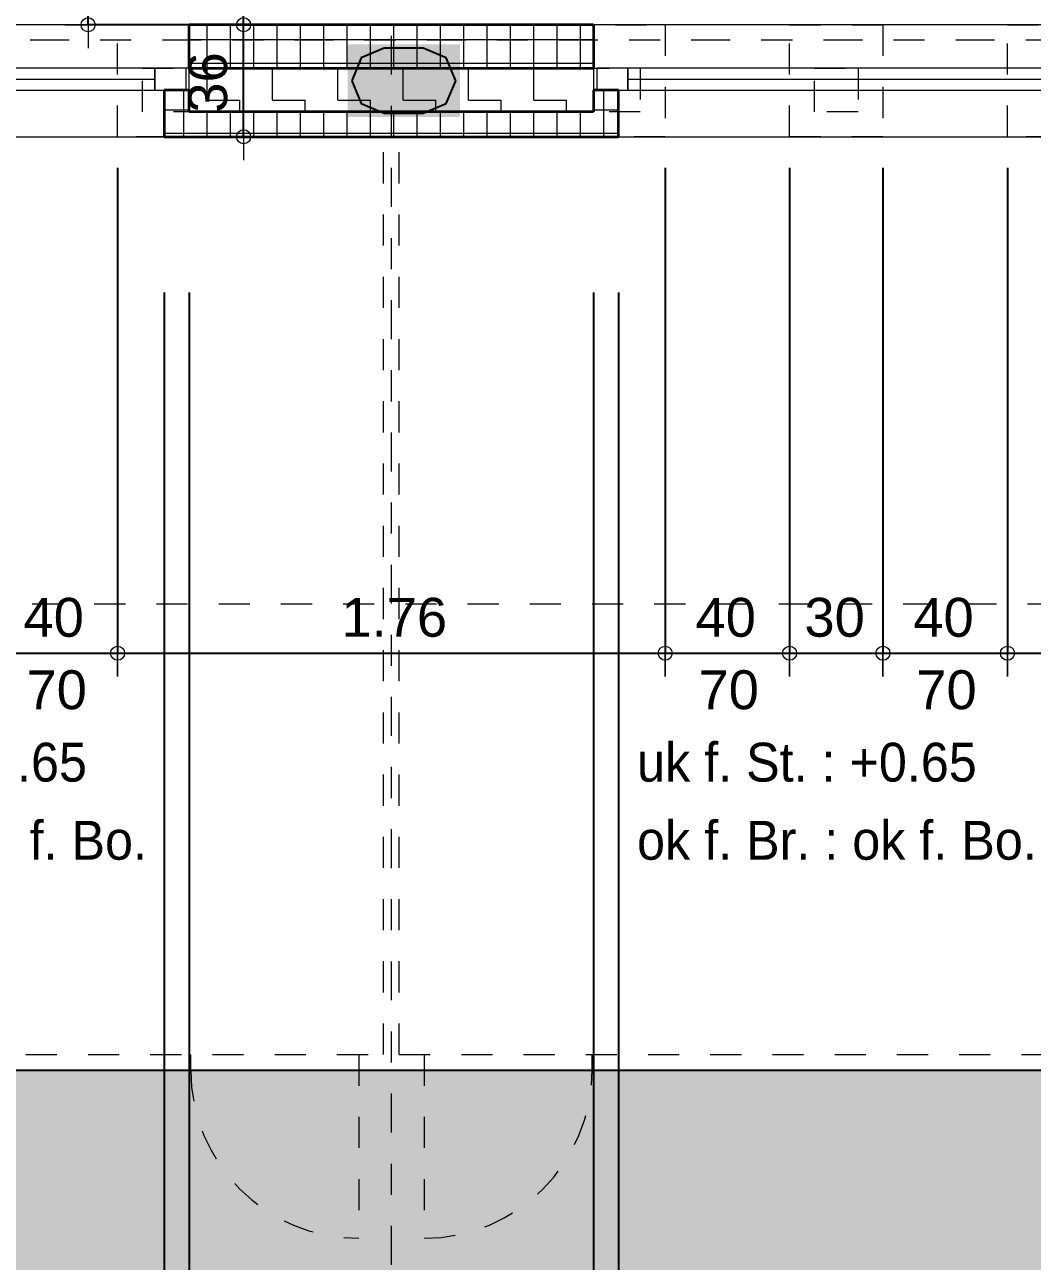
# Model space of a CAD drawing. Header units: metres. Extents: x -117 to -12, y 122 to 163.
# Drawn here: x -44.162 to -40.923, y 131.824 to 135.798 of the extents above; entities that cross this region are included whole.
import ezdxf

# ---------------------------------------------------------------- set-up
doc = ezdxf.new("R2010")
doc.units = ezdxf.units.M
doc.header["$PDMODE"] = 65
for name, pattern in [('AUSGEZOGEN', [0]), ('GETRENNT2_S10', [0.255, 0.125, -0.065, 0, -0.065]), ('PHANTOM2_S8', [0.13, 0.05, -0.04, 0, -0.04]), ('PUNKT2_S9', [0.175, 0.075, -0.05, 0, -0.05]), ('STRICHLINIE2_S3', [0.125, 0.075, -0.05]), ('STRICHLINIE_S4', [0.165, 0.125, -0.04]), ('VERDECKT2_S2', [0.09, 0.05, -0.04])]:
    doc.linetypes.add(name, pattern=pattern)
doc.layers.add('XR$1$_3807', color=7, linetype='Continuous')
for name, color, linetype, lineweight in [('XR$1$Bauachsen_grob', 7, 'GETRENNT2_S10', 13), ('XR$1$Bauherr', 203, 'VERDECKT2_S2', 13), ('XR$1$Beton_verdeckt_vorne', 7, 'STRICHLINIE2_S3', 13), ('XR$1$Daemmung', 7, 'AUSGEZOGEN', 18), ('XR$1$Fenster', 7, 'AUSGEZOGEN', 18), ('XR$1$Fensterbruestung', 7, 'AUSGEZOGEN', 25), ('XR$1$Gartenanlagen', 117, 'STRICHLINIE_S4', 13), ('XR$1$Strasse__Wege', 117, 'AUSGEZOGEN', 25), ('XR$1$Text_Koten', 7, 'AUSGEZOGEN', 25), ('XR$1$Text_Werkplan_Ausfuehrung', 7, 'AUSGEZOGEN', 25), ('XR$1$Wand_Fertigelement', 7, 'AUSGEZOGEN', 35), ('XR$1$Werkplan-_Ausfuehrungsmasse', 7, 'AUSGEZOGEN', 13)]:
    doc.layers.add(name, color=color, linetype=linetype, lineweight=lineweight)
doc.styles.add('ARIAL', font='ARIAL.TTF')
doc.dimstyles.new('_DIMSTYLE_10', dxfattribs={"dimtxt": 0.125, "dimasz": 0.15, "dimexe": 0, "dimexo": 0, "dimgap": 0.0625, "dimtad": 2, "dimdec": 1, "dimlfac": 100, "dimrnd": 0.5, "dimzin": 4, "dimdsep": 46, "dimtxsty": 'ARIAL', "dimblk1": 'ALL_ML_KREIS', "dimblk2": 'ALL_ML_KREIS', "dimsah": 1, "dimcen": 0, "dimclrd": 256, "dimclre": 256, "dimclrt": 256, "dimadec": 0, "dimazin": 0, "dimtfac": 1, "dimtdec": 0, "dimtix": 1, "dimtmove": 2, "dimatfit": 3, "dimfxl": 0, "dimtvp": 1.2, "dimtzin": 0, "dimlwd": 0, "dimlwe": -1, "dimarcsym": 0})
doc.dimstyles.new('_DIMSTYLE_12', dxfattribs={"dimtxt": 0.125, "dimasz": 0.15, "dimexe": 0, "dimexo": 0, "dimgap": 0.0625, "dimtad": 2, "dimrnd": 0.005, "dimzin": 4, "dimdsep": 46, "dimtxsty": 'ARIAL', "dimblk1": 'ALL_ML_KREIS', "dimblk2": 'ALL_ML_KREIS', "dimsah": 1, "dimcen": 0, "dimclrd": 256, "dimclre": 256, "dimclrt": 256, "dimadec": 0, "dimazin": 0, "dimtfac": 1, "dimtdec": 0, "dimtix": 1, "dimtmove": 2, "dimatfit": 3, "dimfxl": 0, "dimtzin": 0, "dimlwd": 0, "dimlwe": -1, "dimarcsym": 0})
pattern_1 = [(0, (0, 0), (0, 0.075), []), (90, (0, 0), (-0.075, 5e-18), [])]

# ---------------------------------------------------------------- blocks, each defined once
blk = doc.blocks.new('COMPLEXOBJECT_2')
at = {"layer": 'XR$1$Bauherr', "linetype": 'PHANTOM2_S8'}
blk.add_line((-72.1382, 133.9371), (-28.4581, 133.9371), dxfattribs=at)
blk = doc.blocks.new('COMPLEXOBJECT_3')
at = {"layer": 'XR$1$Bauherr'}
for p, q in [((-43.0081, 132.488), (-43.0081, 135.438)), ((-42.9581, 132.488), (-42.9581, 135.438)), ((-71.5581, 132.488), (-31.5681, 132.488)), ((-43.6281, 132.438), (-43.6281, 132.488)), ((-43.0881, 132.488), (-43.0881, 131.898)), ((-42.8781, 132.488), (-42.8781, 131.898)), ((-42.3381, 132.438), (-42.3381, 132.488)), ((-71.6081, 132.438), (-31.5181, 132.438))]:
    blk.add_line(p, q, dxfattribs=at)
for centre, start, end in [((-43.0881, 132.438), 180, 270), ((-42.8781, 132.438), 270, 0)]:
    blk.add_arc(centre, 0.54, start, end, dxfattribs=at)
blk = doc.blocks.new('COMPLEXOBJECT_16')
at = {"layer": 'XR$1$Beton_verdeckt_vorne'}
for p, q in [((-43.8631, 135.798), (-42.1031, 135.798)), ((-43.8631, 135.438), (-43.8631, 135.798)), ((-42.1031, 135.798), (-42.1031, 135.438)), ((-41.7031, 135.798), (-41.4031, 135.798)), ((-41.7031, 135.438), (-41.7031, 135.798)), ((-41.4031, 135.798), (-41.4031, 135.438)), ((-41.0031, 135.798), (-39.2431, 135.798)), ((-41.0031, 135.438), (-41.0031, 135.798)), ((-43.7831, 135.518), (-43.7831, 135.658)), ((-43.7831, 135.658), (-42.1831, 135.658)), ((-42.1831, 135.658), (-42.1831, 135.518)), ((-41.6231, 135.658), (-41.4831, 135.658)), ((-41.6231, 135.518), (-41.6231, 135.658)), ((-41.4831, 135.658), (-41.4831, 135.518)), ((-42.1831, 135.518), (-43.7831, 135.518)), ((-41.4831, 135.518), (-41.6231, 135.518)), ((-42.1031, 135.438), (-43.8631, 135.438)), ((-41.4031, 135.438), (-41.7031, 135.438)), ((-39.2431, 135.438), (-41.0031, 135.438))]:
    blk.add_line(p, q, dxfattribs=at)
blk = doc.blocks.new('ALL_ML_KREIS')
at = {"color": 0, "linetype": 'ByBlock', "lineweight": -2}
for p, q in [((0, -0.5), (0, 0.5)), ((-1, 0), (0.5, 0))]:
    blk.add_line(p, q, dxfattribs=at)
blk.add_circle((0, 0), 0.15, dxfattribs=at)
blk = doc.blocks.new('*D266')
at = {"layer": 'DEFPOINTS'}
for p in [(-77.1306, 135.438), (-19.9881, 130.838), (-77.1306, 128.038)]:
    blk.add_point(p, dxfattribs=at)
at = {"layer": 'XR$1$Werkplan-_Ausfuehrungsmasse', "lineweight": -2}
for p, q in [((-77.1306, 128.638), (-77.1306, 128.038)), ((-19.9881, 128.638), (-19.9881, 128.038)), ((-77.1306, 128.038), (-19.9881, 128.038))]:
    blk.add_line(p, q, dxfattribs=at)
at = {"layer": 'XR$1$Werkplan-_Ausfuehrungsmasse', "xscale": 0.15, "yscale": 0.15, "zscale": 0.15, "rotation": 180}
blk.add_blockref('ALL_ML_KREIS', (-77.1306, 128.038), dxfattribs=at)
at = {"layer": 'XR$1$Werkplan-_Ausfuehrungsmasse', "xscale": 0.15, "yscale": 0.15, "zscale": 0.15}
blk.add_blockref('ALL_ML_KREIS', (-19.9881, 128.038), dxfattribs=at)
at = {"layer": 'XR$1$Werkplan-_Ausfuehrungsmasse', "insert": (-48.5549, 128.1527), "char_height": 0.125, "width": 0.625, "attachment_point": 5, "style": 'ARIAL'}
blk.add_mtext('\\A1;{\\A1;{57.14\\H0.082500;\\S^ ;}}', dxfattribs=at)
blk = doc.blocks.new('*D268')
at = {"layer": 'DEFPOINTS'}
for p in [(-77.1306, 135.438), (-28.4581, 130.838), (-77.1306, 128.638)]:
    blk.add_point(p, dxfattribs=at)
at = {"layer": 'XR$1$Werkplan-_Ausfuehrungsmasse', "lineweight": -2}
for p, q in [((-77.1306, 129.838), (-77.1306, 128.638)), ((-28.4581, 129.838), (-28.4581, 128.638)), ((-77.1306, 128.638), (-28.4581, 128.638))]:
    blk.add_line(p, q, dxfattribs=at)
at = {"layer": 'XR$1$Werkplan-_Ausfuehrungsmasse', "xscale": 0.15, "yscale": 0.15, "zscale": 0.15, "rotation": 180}
blk.add_blockref('ALL_ML_KREIS', (-77.1306, 128.638), dxfattribs=at)
at = {"layer": 'XR$1$Werkplan-_Ausfuehrungsmasse', "xscale": 0.15, "yscale": 0.15, "zscale": 0.15}
blk.add_blockref('ALL_ML_KREIS', (-28.4581, 128.638), dxfattribs=at)
at = {"layer": 'XR$1$Werkplan-_Ausfuehrungsmasse', "insert": (-52.7901, 128.7527), "char_height": 0.125, "width": 0.625, "attachment_point": 5, "style": 'ARIAL'}
blk.add_mtext('\\A1;{\\A1;{48.67\\H0.082500;\\S^ ;}}', dxfattribs=at)
blk = doc.blocks.new('*D292')
at = {"layer": 'DEFPOINTS'}
for p in [(-43.0531, 138.868), (-43.9581, 135.798), (-43.0581, 135.798)]:
    blk.add_point(p, dxfattribs=at)
at = {"layer": 'XR$1$Werkplan-_Ausfuehrungsmasse', "lineweight": -2}
for p, q in [((-43.4581, 138.868), (-43.9581, 138.868)), ((-43.9581, 135.798), (-43.9581, 138.868)), ((-43.4581, 135.798), (-43.9581, 135.798))]:
    blk.add_line(p, q, dxfattribs=at)
at = {"layer": 'XR$1$Werkplan-_Ausfuehrungsmasse', "xscale": 0.15, "yscale": 0.15, "zscale": 0.15}
for p, rotation in [((-43.9581, 138.868), 90), ((-43.9581, 135.798), 270)]:
    blk.add_blockref('ALL_ML_KREIS', p, dxfattribs=dict(at, rotation=rotation))
at = {"layer": 'XR$1$Werkplan-_Ausfuehrungsmasse', "insert": (-44.0728, 137.3421), "char_height": 0.125, "width": 0.5, "attachment_point": 5, "rotation": 90, "style": 'ARIAL'}
blk.add_mtext('\\A1;{\\A1;{3.07\\H0.082500;\\S^ ;}}', dxfattribs=at)
blk = doc.blocks.new('*D295')
at = {"layer": 'DEFPOINTS'}
for p in [(-43.0581, 135.798), (-43.7131, 135.438), (-43.4581, 135.438)]:
    blk.add_point(p, dxfattribs=at)
at = {"layer": 'XR$1$Werkplan-_Ausfuehrungsmasse', "lineweight": -2}
for p, q in [((-43.1581, 135.798), (-43.4581, 135.798)), ((-43.4581, 135.438), (-43.4581, 135.798)), ((-43.4581, 135.438), (-43.4581, 135.438))]:
    blk.add_line(p, q, dxfattribs=at)
at = {"layer": 'XR$1$Werkplan-_Ausfuehrungsmasse', "xscale": 0.15, "yscale": 0.15, "zscale": 0.15}
for p, rotation in [((-43.4581, 135.798), 90), ((-43.4581, 135.438), 270)]:
    blk.add_blockref('ALL_ML_KREIS', p, dxfattribs=dict(at, rotation=rotation))
at = {"layer": 'XR$1$Werkplan-_Ausfuehrungsmasse', "insert": (-43.5728, 135.6124), "char_height": 0.125, "width": 0.5, "attachment_point": 5, "rotation": 90, "style": 'ARIAL'}
blk.add_mtext('\\A1;{\\A1;{36\\H0.082500;\\S^ ;}}', dxfattribs=at)
blk = doc.blocks.new('*D296')
at = {"layer": 'DEFPOINTS'}
for p in [(-43.0531, 138.868), (-43.4581, 135.798), (-43.0581, 135.798)]:
    blk.add_point(p, dxfattribs=at)
at = {"layer": 'XR$1$Werkplan-_Ausfuehrungsmasse', "lineweight": -2}
for p, q in [((-43.1581, 138.868), (-43.4581, 138.868)), ((-43.4581, 135.798), (-43.4581, 138.868)), ((-43.1581, 135.798), (-43.4581, 135.798))]:
    blk.add_line(p, q, dxfattribs=at)
at = {"layer": 'XR$1$Werkplan-_Ausfuehrungsmasse', "xscale": 0.15, "yscale": 0.15, "zscale": 0.15}
for p, rotation in [((-43.4581, 138.868), 90), ((-43.4581, 135.798), 270)]:
    blk.add_blockref('ALL_ML_KREIS', p, dxfattribs=dict(at, rotation=rotation))
at = {"layer": 'XR$1$Werkplan-_Ausfuehrungsmasse', "insert": (-43.5728, 137.3421), "char_height": 0.125, "width": 0.5, "attachment_point": 5, "rotation": 90, "style": 'ARIAL'}
blk.add_mtext('\\A1;{\\A1;{3.07\\H0.082500;\\S^ ;}}', dxfattribs=at)
blk = doc.blocks.new('COMPLEXOBJECT_20')
at = {"layer": 'XR$1$Bauachsen_grob', "color": 8}
for p, q in [((-42.9831, 126.7126), (-42.9831, 153.848)), ((-14.2693, 135.748), (-86.2481, 135.748))]:
    blk.add_line(p, q, dxfattribs=at)
blk = doc.blocks.new('Fenster_$F1')
at = {"layer": 'XR$1$_3807', "color": 7, "linetype": 'AUSGEZOGEN', "lineweight": 13}
blk.add_line((0.11, 0.035), (1.45, 0.035), dxfattribs=at)
for points in [[(0.01, 0), (0.11, 0), (0.11, 0.07), (0.01, 0.07), (0.01, 0)], [(0.11, 0), (1.45, 0), (1.45, 0.07), (0.11, 0.07), (0.11, 0)], [(1.45, 0), (1.55, 0), (1.55, 0.07), (1.45, 0.07), (1.45, 0)]]:
    blk.add_lwpolyline(points, close=True, dxfattribs=at)
blk = doc.blocks.new('*D785')
at = {"layer": 'DEFPOINTS'}
for p in [(-44.2631, 135.438), (-43.8631, 135.438), (-44.2631, 133.778)]:
    blk.add_point(p, dxfattribs=at)
at = {"layer": 'XR$1$Werkplan-_Ausfuehrungsmasse', "lineweight": -2}
for p, q in [((-44.2631, 135.338), (-44.2631, 133.778)), ((-43.8631, 135.338), (-43.8631, 133.778)), ((-44.2631, 133.778), (-43.8631, 133.778))]:
    blk.add_line(p, q, dxfattribs=at)
at = {"layer": 'XR$1$Werkplan-_Ausfuehrungsmasse', "xscale": 0.15, "yscale": 0.15, "zscale": 0.15, "rotation": 180}
blk.add_blockref('ALL_ML_KREIS', (-44.2631, 133.778), dxfattribs=at)
at = {"layer": 'XR$1$Werkplan-_Ausfuehrungsmasse', "xscale": 0.15, "yscale": 0.15, "zscale": 0.15}
blk.add_blockref('ALL_ML_KREIS', (-43.8631, 133.778), dxfattribs=at)
at = {"layer": 'XR$1$Werkplan-_Ausfuehrungsmasse', "insert": (-44.0686, 133.8927), "char_height": 0.125, "width": 0.5, "attachment_point": 5, "style": 'ARIAL'}
blk.add_mtext('\\A1;{\\A1;{40\\H0.082500;\\S^ ;}}', dxfattribs=at)
at = {"layer": 'XR$1$Werkplan-_Ausfuehrungsmasse', "insert": (-44.1561, 133.7233), "char_height": 0.125, "width": 0.00625, "attachment_point": 1, "line_spacing_factor": 0.60241, "style": 'ARIAL'}
blk.add_mtext('\\A1;{70\\H0.082500;\\S^ ;}', dxfattribs=at)
blk = doc.blocks.new('*D786')
at = {"layer": 'DEFPOINTS'}
for p in [(-43.8631, 135.438), (-42.1031, 135.438), (-43.8631, 133.778)]:
    blk.add_point(p, dxfattribs=at)
at = {"layer": 'XR$1$Werkplan-_Ausfuehrungsmasse', "lineweight": -2}
for p, q in [((-43.8631, 135.338), (-43.8631, 133.778)), ((-42.1031, 135.338), (-42.1031, 133.778)), ((-43.8631, 133.778), (-42.1031, 133.778))]:
    blk.add_line(p, q, dxfattribs=at)
at = {"layer": 'XR$1$Werkplan-_Ausfuehrungsmasse', "xscale": 0.15, "yscale": 0.15, "zscale": 0.15, "rotation": 180}
blk.add_blockref('ALL_ML_KREIS', (-43.8631, 133.778), dxfattribs=at)
at = {"layer": 'XR$1$Werkplan-_Ausfuehrungsmasse', "xscale": 0.15, "yscale": 0.15, "zscale": 0.15}
blk.add_blockref('ALL_ML_KREIS', (-42.1031, 133.778), dxfattribs=at)
at = {"layer": 'XR$1$Werkplan-_Ausfuehrungsmasse', "insert": (-42.974, 133.8927), "char_height": 0.125, "width": 0.5, "attachment_point": 5, "style": 'ARIAL'}
blk.add_mtext('\\A1;{\\A1;{1.76\\H0.082500;\\S^ ;}}', dxfattribs=at)
blk = doc.blocks.new('*D787')
at = {"layer": 'DEFPOINTS'}
for p in [(-42.1031, 135.438), (-41.7031, 135.438), (-42.1031, 133.778)]:
    blk.add_point(p, dxfattribs=at)
at = {"layer": 'XR$1$Werkplan-_Ausfuehrungsmasse', "lineweight": -2}
for p, q in [((-42.1031, 135.338), (-42.1031, 133.778)), ((-41.7031, 135.338), (-41.7031, 133.778)), ((-42.1031, 133.778), (-41.7031, 133.778))]:
    blk.add_line(p, q, dxfattribs=at)
at = {"layer": 'XR$1$Werkplan-_Ausfuehrungsmasse', "xscale": 0.15, "yscale": 0.15, "zscale": 0.15, "rotation": 180}
blk.add_blockref('ALL_ML_KREIS', (-42.1031, 133.778), dxfattribs=at)
at = {"layer": 'XR$1$Werkplan-_Ausfuehrungsmasse', "xscale": 0.15, "yscale": 0.15, "zscale": 0.15}
blk.add_blockref('ALL_ML_KREIS', (-41.7031, 133.778), dxfattribs=at)
at = {"layer": 'XR$1$Werkplan-_Ausfuehrungsmasse', "insert": (-41.9086, 133.8927), "char_height": 0.125, "width": 0.5, "attachment_point": 5, "style": 'ARIAL'}
blk.add_mtext('\\A1;{\\A1;{40\\H0.082500;\\S^ ;}}', dxfattribs=at)
at = {"layer": 'XR$1$Werkplan-_Ausfuehrungsmasse', "insert": (-41.9961, 133.7233), "char_height": 0.125, "width": 0.00625, "attachment_point": 1, "line_spacing_factor": 0.60241, "style": 'ARIAL'}
blk.add_mtext('\\A1;{70\\H0.082500;\\S^ ;}', dxfattribs=at)
blk = doc.blocks.new('*D788')
at = {"layer": 'DEFPOINTS'}
for p in [(-41.7031, 135.438), (-41.4031, 135.438), (-41.7031, 133.778)]:
    blk.add_point(p, dxfattribs=at)
at = {"layer": 'XR$1$Werkplan-_Ausfuehrungsmasse', "lineweight": -2}
for p, q in [((-41.7031, 135.338), (-41.7031, 133.778)), ((-41.4031, 135.338), (-41.4031, 133.778)), ((-41.7031, 133.778), (-41.4031, 133.778))]:
    blk.add_line(p, q, dxfattribs=at)
at = {"layer": 'XR$1$Werkplan-_Ausfuehrungsmasse', "xscale": 0.15, "yscale": 0.15, "zscale": 0.15, "rotation": 180}
blk.add_blockref('ALL_ML_KREIS', (-41.7031, 133.778), dxfattribs=at)
at = {"layer": 'XR$1$Werkplan-_Ausfuehrungsmasse', "xscale": 0.15, "yscale": 0.15, "zscale": 0.15}
blk.add_blockref('ALL_ML_KREIS', (-41.4031, 133.778), dxfattribs=at)
at = {"layer": 'XR$1$Werkplan-_Ausfuehrungsmasse', "insert": (-41.5586, 133.8928), "char_height": 0.125, "width": 0.5, "attachment_point": 5, "style": 'ARIAL'}
blk.add_mtext('\\A1;{\\A1;{30\\H0.082500;\\S^ ;}}', dxfattribs=at)
blk = doc.blocks.new('*D789')
at = {"layer": 'DEFPOINTS'}
for p in [(-41.4031, 135.438), (-41.0031, 135.438), (-41.4031, 133.778)]:
    blk.add_point(p, dxfattribs=at)
at = {"layer": 'XR$1$Werkplan-_Ausfuehrungsmasse', "lineweight": -2}
for p, q in [((-41.4031, 135.338), (-41.4031, 133.778)), ((-41.0031, 135.338), (-41.0031, 133.778)), ((-41.4031, 133.778), (-41.0031, 133.778))]:
    blk.add_line(p, q, dxfattribs=at)
at = {"layer": 'XR$1$Werkplan-_Ausfuehrungsmasse', "xscale": 0.15, "yscale": 0.15, "zscale": 0.15, "rotation": 180}
blk.add_blockref('ALL_ML_KREIS', (-41.4031, 133.778), dxfattribs=at)
at = {"layer": 'XR$1$Werkplan-_Ausfuehrungsmasse', "xscale": 0.15, "yscale": 0.15, "zscale": 0.15}
blk.add_blockref('ALL_ML_KREIS', (-41.0031, 133.778), dxfattribs=at)
at = {"layer": 'XR$1$Werkplan-_Ausfuehrungsmasse', "insert": (-41.2086, 133.8927), "char_height": 0.125, "width": 0.5, "attachment_point": 5, "style": 'ARIAL'}
blk.add_mtext('\\A1;{\\A1;{40\\H0.082500;\\S^ ;}}', dxfattribs=at)
at = {"layer": 'XR$1$Werkplan-_Ausfuehrungsmasse', "insert": (-41.2961, 133.7233), "char_height": 0.125, "width": 0.00625, "attachment_point": 1, "line_spacing_factor": 0.60241, "style": 'ARIAL'}
blk.add_mtext('\\A1;{70\\H0.082500;\\S^ ;}', dxfattribs=at)
blk = doc.blocks.new('*D790')
at = {"layer": 'DEFPOINTS'}
for p in [(-41.0031, 135.438), (-39.2431, 135.438), (-41.0031, 133.778)]:
    blk.add_point(p, dxfattribs=at)
at = {"layer": 'XR$1$Werkplan-_Ausfuehrungsmasse', "lineweight": -2}
for p, q in [((-41.0031, 135.338), (-41.0031, 133.778)), ((-39.2431, 135.338), (-39.2431, 133.778)), ((-41.0031, 133.778), (-39.2431, 133.778))]:
    blk.add_line(p, q, dxfattribs=at)
at = {"layer": 'XR$1$Werkplan-_Ausfuehrungsmasse', "xscale": 0.15, "yscale": 0.15, "zscale": 0.15, "rotation": 180}
blk.add_blockref('ALL_ML_KREIS', (-41.0031, 133.778), dxfattribs=at)
at = {"layer": 'XR$1$Werkplan-_Ausfuehrungsmasse', "xscale": 0.15, "yscale": 0.15, "zscale": 0.15}
blk.add_blockref('ALL_ML_KREIS', (-39.2431, 133.778), dxfattribs=at)
at = {"layer": 'XR$1$Werkplan-_Ausfuehrungsmasse', "insert": (-40.114, 133.8927), "char_height": 0.125, "width": 0.5, "attachment_point": 5, "style": 'ARIAL'}
blk.add_mtext('\\A1;{\\A1;{1.76\\H0.082500;\\S^ ;}}', dxfattribs=at)
blk = doc.blocks.new('*D849')
at = {"layer": 'DEFPOINTS'}
for p in [(-45.1131, 135.438), (-43.7131, 135.438), (-45.1131, 129.838)]:
    blk.add_point(p, dxfattribs=at)
at = {"layer": 'XR$1$Werkplan-_Ausfuehrungsmasse', "lineweight": -2}
for p, q in [((-45.1131, 134.938), (-45.1131, 129.838)), ((-43.7131, 134.938), (-43.7131, 129.838)), ((-45.1131, 129.838), (-43.7131, 129.838))]:
    blk.add_line(p, q, dxfattribs=at)
at = {"layer": 'XR$1$Werkplan-_Ausfuehrungsmasse', "xscale": 0.15, "yscale": 0.15, "zscale": 0.15, "rotation": 180}
blk.add_blockref('ALL_ML_KREIS', (-45.1131, 129.838), dxfattribs=at)
at = {"layer": 'XR$1$Werkplan-_Ausfuehrungsmasse', "xscale": 0.15, "yscale": 0.15, "zscale": 0.15}
blk.add_blockref('ALL_ML_KREIS', (-43.7131, 129.838), dxfattribs=at)
at = {"layer": 'XR$1$Werkplan-_Ausfuehrungsmasse', "insert": (-44.4039, 129.9527), "char_height": 0.125, "width": 0.5, "attachment_point": 5, "style": 'ARIAL'}
blk.add_mtext('\\A1;{\\A1;{1.40\\H0.082500;\\S^ ;}}', dxfattribs=at)
at = {"layer": 'XR$1$Werkplan-_Ausfuehrungsmasse', "insert": (-44.5064, 129.7854), "char_height": 0.125, "width": 0.00625, "attachment_point": 1, "line_spacing_factor": 0.60241, "style": 'ARIAL'}
blk.add_mtext('\\A1;{49\\H0.082500;\\S^ ;}', dxfattribs=at)
blk = doc.blocks.new('*D850')
at = {"layer": 'DEFPOINTS'}
for p in [(-43.6331, 135.518), (-43.7131, 135.438), (-43.7131, 129.838)]:
    blk.add_point(p, dxfattribs=at)
at = {"layer": 'XR$1$Werkplan-_Ausfuehrungsmasse', "lineweight": -2}
for p, q in [((-43.7131, 134.938), (-43.7131, 129.838)), ((-43.6331, 134.938), (-43.6331, 129.838)), ((-43.7131, 129.838), (-43.6331, 129.838))]:
    blk.add_line(p, q, dxfattribs=at)
at = {"layer": 'XR$1$Werkplan-_Ausfuehrungsmasse', "xscale": 0.15, "yscale": 0.15, "zscale": 0.15, "rotation": 180}
blk.add_blockref('ALL_ML_KREIS', (-43.7131, 129.838), dxfattribs=at)
at = {"layer": 'XR$1$Werkplan-_Ausfuehrungsmasse', "xscale": 0.15, "yscale": 0.15, "zscale": 0.15}
blk.add_blockref('ALL_ML_KREIS', (-43.6331, 129.838), dxfattribs=at)
at = {"layer": 'XR$1$Werkplan-_Ausfuehrungsmasse', "insert": (-43.7813, 129.9527), "char_height": 0.125, "width": 0.375, "attachment_point": 5, "style": 'ARIAL'}
blk.add_mtext('\\A1;{\\A1;{8\\H0.082500;\\S^ ;}}', dxfattribs=at)
blk = doc.blocks.new('*D851')
at = {"layer": 'DEFPOINTS'}
for p in [(-43.6331, 135.518), (-42.3331, 135.518), (-43.6331, 129.838)]:
    blk.add_point(p, dxfattribs=at)
at = {"layer": 'XR$1$Werkplan-_Ausfuehrungsmasse', "lineweight": -2}
for p, q in [((-43.6331, 134.938), (-43.6331, 129.838)), ((-42.3331, 134.938), (-42.3331, 129.838)), ((-43.6331, 129.838), (-42.3331, 129.838))]:
    blk.add_line(p, q, dxfattribs=at)
at = {"layer": 'XR$1$Werkplan-_Ausfuehrungsmasse', "xscale": 0.15, "yscale": 0.15, "zscale": 0.15, "rotation": 180}
blk.add_blockref('ALL_ML_KREIS', (-43.6331, 129.838), dxfattribs=at)
at = {"layer": 'XR$1$Werkplan-_Ausfuehrungsmasse', "xscale": 0.15, "yscale": 0.15, "zscale": 0.15}
blk.add_blockref('ALL_ML_KREIS', (-42.3331, 129.838), dxfattribs=at)
at = {"layer": 'XR$1$Werkplan-_Ausfuehrungsmasse', "insert": (-42.9739, 129.9528), "char_height": 0.125, "width": 0.5, "attachment_point": 5, "style": 'ARIAL'}
blk.add_mtext('\\A1;{\\A1;{1.30\\H0.082500;\\S^ ;}}', dxfattribs=at)
blk = doc.blocks.new('*D852')
at = {"layer": 'DEFPOINTS'}
for p in [(-42.3331, 135.518), (-42.2531, 135.438), (-42.3331, 129.838)]:
    blk.add_point(p, dxfattribs=at)
at = {"layer": 'XR$1$Werkplan-_Ausfuehrungsmasse', "lineweight": -2}
for p, q in [((-42.3331, 134.938), (-42.3331, 129.838)), ((-42.2531, 134.938), (-42.2531, 129.838)), ((-42.3331, 129.838), (-42.2531, 129.838))]:
    blk.add_line(p, q, dxfattribs=at)
at = {"layer": 'XR$1$Werkplan-_Ausfuehrungsmasse', "xscale": 0.15, "yscale": 0.15, "zscale": 0.15, "rotation": 180}
blk.add_blockref('ALL_ML_KREIS', (-42.3331, 129.838), dxfattribs=at)
at = {"layer": 'XR$1$Werkplan-_Ausfuehrungsmasse', "xscale": 0.15, "yscale": 0.15, "zscale": 0.15}
blk.add_blockref('ALL_ML_KREIS', (-42.2531, 129.838), dxfattribs=at)
at = {"layer": 'XR$1$Werkplan-_Ausfuehrungsmasse', "insert": (-42.4013, 129.9527), "char_height": 0.125, "width": 0.375, "attachment_point": 5, "style": 'ARIAL'}
blk.add_mtext('\\A1;{\\A1;{8\\H0.082500;\\S^ ;}}', dxfattribs=at)
blk = doc.blocks.new('*D853')
at = {"layer": 'DEFPOINTS'}
for p in [(-42.2531, 135.438), (-40.8531, 135.438), (-42.2531, 129.838)]:
    blk.add_point(p, dxfattribs=at)
at = {"layer": 'XR$1$Werkplan-_Ausfuehrungsmasse', "lineweight": -2}
for p, q in [((-42.2531, 134.938), (-42.2531, 129.838)), ((-40.8531, 134.938), (-40.8531, 129.838)), ((-42.2531, 129.838), (-40.8531, 129.838))]:
    blk.add_line(p, q, dxfattribs=at)
at = {"layer": 'XR$1$Werkplan-_Ausfuehrungsmasse', "xscale": 0.15, "yscale": 0.15, "zscale": 0.15, "rotation": 180}
blk.add_blockref('ALL_ML_KREIS', (-42.2531, 129.838), dxfattribs=at)
at = {"layer": 'XR$1$Werkplan-_Ausfuehrungsmasse', "xscale": 0.15, "yscale": 0.15, "zscale": 0.15}
blk.add_blockref('ALL_ML_KREIS', (-40.8531, 129.838), dxfattribs=at)
at = {"layer": 'XR$1$Werkplan-_Ausfuehrungsmasse', "insert": (-41.5439, 129.9527), "char_height": 0.125, "width": 0.5, "attachment_point": 5, "style": 'ARIAL'}
blk.add_mtext('\\A1;{\\A1;{1.40\\H0.082500;\\S^ ;}}', dxfattribs=at)
at = {"layer": 'XR$1$Werkplan-_Ausfuehrungsmasse', "insert": (-41.6464, 129.7854), "char_height": 0.125, "width": 0.00625, "attachment_point": 1, "line_spacing_factor": 0.60241, "style": 'ARIAL'}
blk.add_mtext('\\A1;{49\\H0.082500;\\S^ ;}', dxfattribs=at)
blk = doc.blocks.new('*D854')
at = {"layer": 'DEFPOINTS'}
for p in [(-40.7731, 135.518), (-40.8531, 135.438), (-40.8531, 129.838)]:
    blk.add_point(p, dxfattribs=at)
at = {"layer": 'XR$1$Werkplan-_Ausfuehrungsmasse', "lineweight": -2}
for p, q in [((-40.8531, 134.938), (-40.8531, 129.838)), ((-40.7731, 134.938), (-40.7731, 129.838)), ((-40.8531, 129.838), (-40.7731, 129.838))]:
    blk.add_line(p, q, dxfattribs=at)
at = {"layer": 'XR$1$Werkplan-_Ausfuehrungsmasse', "xscale": 0.15, "yscale": 0.15, "zscale": 0.15, "rotation": 180}
blk.add_blockref('ALL_ML_KREIS', (-40.8531, 129.838), dxfattribs=at)
at = {"layer": 'XR$1$Werkplan-_Ausfuehrungsmasse', "xscale": 0.15, "yscale": 0.15, "zscale": 0.15}
blk.add_blockref('ALL_ML_KREIS', (-40.7731, 129.838), dxfattribs=at)
at = {"layer": 'XR$1$Werkplan-_Ausfuehrungsmasse', "insert": (-40.9213, 129.9527), "char_height": 0.125, "width": 0.375, "attachment_point": 5, "style": 'ARIAL'}
blk.add_mtext('\\A1;{\\A1;{8\\H0.082500;\\S^ ;}}', dxfattribs=at)

msp = doc.modelspace()

# ---------------------------------------------------------------- hatches: boundary and pattern name
at = {"layer": 'XR$1$Daemmung', "lineweight": 13}
h = msp.add_hatch(dxfattribs=at)
h.set_pattern_fill('MUSTER', color=256, scale=0.105, style=0, pattern_type=2)
h.set_pattern_definition([(0, (0.21, 0.21), (0.105, 0.105), [0.105, -0.105]), (90, (0.21, 0.21), (-0.105, 0.105), [0.105, -0.105])])
h.paths.add_polyline_path([(-43.6331, 135.658), (-43.6331, 135.518), (-42.3331, 135.518), (-42.3331, 135.658)], flags=0)
at = {"layer": 'XR$1$Gartenanlagen', "linetype": 'AUSGEZOGEN', "lineweight": -3}
h = msp.add_hatch(color=254, dxfattribs=at)
h.paths.add_polyline_path([(-28.4581, 146.738), (-28.4581, 149.458), (-28.4581, 149.758), (-30.393, 151.7134), (-32.1607, 149.9457), (-33.9285, 151.7134), (-35.6963, 149.9457), (-37.464, 151.7134), (-39.2318, 149.9457), (-45.449, 156.158), (-71.7431, 156.158), (-71.7431, 146.738)])
h.paths.add_polyline_path([(-80.8054, 151.7796), (-80.8054, 156.158), (-98.7957, 156.158), (-99.026, 156.1587), (-99.026, 156.158), (-99.1625, 156.0402), (-104.6764, 151.253), (-108.8664, 122.9999), (-31.5181, 122.8431), (-31.5181, 132.438), (-71.6081, 132.438), (-71.6081, 135.438), (-72.4331, 135.438), (-72.4331, 135.378), (-73.4331, 135.378), (-73.4331, 135.438), (-80.1306, 135.438), (-80.1306, 143.738), (-75.4451, 143.738), (-75.4451, 151.7796)])
h.paths.add_polyline_path([(-83.0212, 153.948), (-83.0212, 154.448), (-86.9116, 154.448), (-86.9116, 153.948)])
h.paths.add_polyline_path([(-86.9116, 145.648), (-86.9116, 145.148), (-83.0212, 145.148), (-83.0212, 145.648)])
h.paths.add_polyline_path([(-87.8415, 144.748), (-87.8415, 155.348), (-82.6212, 155.348), (-82.6212, 144.748)], flags=16)
at = {"layer": 'XR$1$Text_Werkplan_Ausfuehrung'}
msp.add_hatch(color=7, dxfattribs=at).paths.add_polyline_path([(-43.1233, 135.5014), (-42.7629, 135.5014), (-42.7629, 135.7347), (-43.1233, 135.7347), (-43.1233, 135.618), (-43.1233, 135.618)])
h = msp.add_hatch(color=55, dxfattribs=at)
h.paths.add_polyline_path([(-42.8813, 135.5597), (-42.9312, 135.6847), (-42.9581, 135.6847), (-43.0067, 135.5597), (-42.9799, 135.5597), (-42.9695, 135.5881), (-42.9196, 135.5881), (-42.9087, 135.5597)])
h.paths.add_polyline_path([(-42.945, 135.6556), (-42.9277, 135.6093), (-42.9618, 135.6093)], flags=16)
at = {"layer": 'XR$1$Wand_Fertigelement', "lineweight": 13}
h = msp.add_hatch(dxfattribs=at)
h.set_pattern_fill('SCHRAFFUR_7', color=256, scale=0.05, style=0, pattern_type=2)
h.set_pattern_definition(pattern_1)
h.paths.add_polyline_path([(-43.6331, 135.798), (-43.6331, 135.658), (-42.3331, 135.658), (-42.3331, 135.798)], flags=0)
h = msp.add_hatch(dxfattribs=at)
h.set_pattern_fill('SCHRAFFUR_7', color=256, scale=0.05, style=0, pattern_type=2)
h.set_pattern_definition(pattern_1)
h.paths.add_polyline_path([(-43.6331, 135.438), (-43.6331, 135.518), (-43.6331, 135.588), (-43.7131, 135.588), (-43.7131, 135.518), (-43.7131, 135.438)], flags=0)
h = msp.add_hatch(dxfattribs=at)
h.set_pattern_fill('SCHRAFFUR_7', color=256, scale=0.05, style=0, pattern_type=2)
h.set_pattern_definition(pattern_1)
h.paths.add_polyline_path([(-42.2531, 135.438), (-42.2531, 135.518), (-42.2531, 135.588), (-42.3331, 135.588), (-42.3331, 135.518), (-42.3331, 135.438)], flags=0)
h = msp.add_hatch(dxfattribs=at)
h.set_pattern_fill('SCHRAFFUR_7', color=256, scale=0.05, style=0, pattern_type=2)
h.set_pattern_definition(pattern_1)
h.paths.add_polyline_path([(-42.3331, 135.438), (-42.3331, 135.518), (-43.6331, 135.518), (-43.6331, 135.438)], flags=0)

# ---------------------------------------------------------------- linework, layer by layer
at = {"layer": 'XR$1$Daemmung', "color": 5, "linetype": 'PUNKT2_S9', "lineweight": 13}
for p, q in [((-43.6331, 135.658), (-45.1931, 135.658)), ((-43.6331, 135.588), (-43.6331, 135.658)), ((-40.7731, 135.658), (-42.3331, 135.658)), ((-42.3331, 135.658), (-42.3331, 135.588)), ((-45.1131, 135.588), (-43.7131, 135.588)), ((-43.7131, 135.588), (-43.6331, 135.588)), ((-42.3331, 135.588), (-42.2531, 135.588)), ((-42.2531, 135.588), (-40.8531, 135.588))]:
    msp.add_line(p, q, dxfattribs=at)
at = {"layer": 'XR$1$Daemmung'}
for p, q in [((-43.6331, 135.588), (-43.6331, 135.658)), ((-42.3331, 135.658), (-43.6331, 135.658)), ((-42.3331, 135.658), (-42.3331, 135.588)), ((-43.6331, 135.518), (-42.3331, 135.518))]:
    msp.add_line(p, q, dxfattribs=at)
at = {"layer": 'XR$1$Fensterbruestung', "color": 7, "linetype": 'AUSGEZOGEN', "lineweight": 13}
for p, q in [((-43.6331, 135.798), (-45.1931, 135.798)), ((-40.7731, 135.798), (-42.3331, 135.798)), ((-45.1131, 135.438), (-43.7131, 135.438)), ((-42.2531, 135.438), (-40.8531, 135.438))]:
    msp.add_line(p, q, dxfattribs=at)
at = {"layer": 'XR$1$Strasse__Wege', "color": 7}
msp.add_line((-71.6081, 132.438), (-31.5181, 132.438), dxfattribs=at)
at = {"layer": 'XR$1$Text_Werkplan_Ausfuehrung', "color": 124}
for p, q in [((-43.0067, 135.7222), (-43.0803, 135.6917)), ((-42.8806, 135.7222), (-43.0067, 135.7222)), ((-42.8069, 135.6917), (-42.8806, 135.7222)), ((-43.0803, 135.6917), (-43.1108, 135.618)), ((-42.7764, 135.618), (-42.8069, 135.6917)), ((-43.1108, 135.618), (-43.0803, 135.5444)), ((-42.8069, 135.5444), (-42.7764, 135.618)), ((-43.0803, 135.5444), (-43.0067, 135.5139)), ((-42.8806, 135.5139), (-42.8069, 135.5444)), ((-43.0067, 135.5139), (-42.8806, 135.5139))]:
    msp.add_line(p, q, dxfattribs=at)
at = {"layer": 'XR$1$Wand_Fertigelement'}
for p, q in [((-43.6331, 135.658), (-43.6331, 135.798)), ((-43.0581, 135.798), (-43.6331, 135.798)), ((-42.9081, 135.798), (-43.0581, 135.798)), ((-42.3331, 135.798), (-42.9081, 135.798)), ((-42.3331, 135.798), (-42.3331, 135.658)), ((-43.6331, 135.658), (-42.3331, 135.658)), ((-43.6331, 135.588), (-43.7131, 135.588)), ((-43.7131, 135.588), (-43.7131, 135.518)), ((-43.6331, 135.518), (-43.6331, 135.588)), ((-42.2531, 135.588), (-42.3331, 135.588)), ((-42.3331, 135.588), (-42.3331, 135.518)), ((-42.2531, 135.518), (-42.2531, 135.588)), ((-43.7131, 135.518), (-43.7131, 135.438)), ((-42.3331, 135.518), (-43.6331, 135.518)), ((-42.2531, 135.438), (-42.2531, 135.518)), ((-43.7131, 135.438), (-43.6331, 135.438)), ((-43.6331, 135.438), (-42.3331, 135.438)), ((-42.3331, 135.438), (-42.2531, 135.438))]:
    msp.add_line(p, q, dxfattribs=at)

# ---------------------------------------------------------------- block references
at = {"layer": 'XR$1$Bauachsen_grob', "color": 8, "linetype": 'AUSGEZOGEN', "lineweight": 13}
msp.add_blockref('COMPLEXOBJECT_20', (0, 0), dxfattribs=at)
at = {"layer": 'XR$1$Bauherr', "linetype": 'PHANTOM2_S8'}
msp.add_blockref('COMPLEXOBJECT_2', (0, 0), dxfattribs=at)
at = {"layer": 'XR$1$Bauherr'}
msp.add_blockref('COMPLEXOBJECT_3', (0, 0), dxfattribs=at)
at = {"layer": 'XR$1$Beton_verdeckt_vorne'}
msp.add_blockref('COMPLEXOBJECT_16', (0, 0), dxfattribs=at)
at = {"layer": 'XR$1$Fenster', "color": 7, "linetype": 'AUSGEZOGEN', "lineweight": 13}
for p in [(-45.1931, 135.588, 1.75), (-42.3331, 135.588, 1.75)]:
    msp.add_blockref('Fenster_$F1', p, dxfattribs=at)

# ---------------------------------------------------------------- texts
at = {"layer": 'XR$1$Text_Koten', "char_height": 0.125, "width": 1.516042, "attachment_point": 1, "line_spacing_factor": 1.204819, "style": 'ARIAL'}
for insert in [(-45.0536, 133.4905), (-42.1936, 133.4905)]:
    msp.add_mtext('{\\fArial|i0|b0;\\H0.125000;\\W0.925926;\\C7;uk f. St. : +0.65}\\P{\\fArial|i0|b0;\\H0.125000;\\W0.925926;\\C7;ok f. Br. : ok f. Bo.}\\P', dxfattribs=dict(at, insert=insert))

# ---------------------------------------------------------------- dimensions: what is measured, and where the dimension line sits
at = {"layer": 'XR$1$Werkplan-_Ausfuehrungsmasse'}
for base, p1, p2, dimstyle, picture, middle in [((-43.9581, 138.868), (-43.4581, 135.798), (-43.4581, 138.868), '_DIMSTYLE_12', '*D292', (-44.0728, 137.3421)), ((-43.4581, 138.868), (-43.1581, 135.798), (-43.1581, 138.868), '_DIMSTYLE_12', '*D296', (-43.5728, 137.3421)), ((-43.4581, 135.798), (-43.4581, 135.438), (-43.1581, 135.798), '_DIMSTYLE_10', '*D295', (-43.5728, 135.6124))]:
    dim = msp.add_linear_dim(base=base, p1=p1, p2=p2, angle=90, dimstyle=dimstyle, override={"dimpost": '<>', "dimclrd": 256, "dimclre": 256, "dimclrt": 256, "dimlwd": 0, "dimlwe": 65535}, dxfattribs=at)
    dim.commit()
    dim.dimension.update_dxf_attribs({"geometry": picture, "text_midpoint": middle, "dimtype": 160})
for base, p1, p2, dimstyle, picture, middle in [((-43.6331, 129.838), (-43.7131, 134.938), (-43.6331, 134.938), '_DIMSTYLE_10', '*D850', (-43.7813, 129.9527)), ((-42.3331, 129.838), (-43.6331, 134.938), (-42.3331, 134.938), '_DIMSTYLE_12', '*D851', (-42.9739, 129.9528)), ((-42.2531, 129.838), (-42.3331, 134.938), (-42.2531, 134.938), '_DIMSTYLE_10', '*D852', (-42.4013, 129.9527)), ((-40.7731, 129.838), (-40.8531, 134.938), (-40.7731, 134.938), '_DIMSTYLE_10', '*D854', (-40.9213, 129.9527)), ((-19.9881, 128.038), (-77.1306, 128.638), (-19.9881, 128.638), '_DIMSTYLE_12', '*D266', (-48.5549, 128.1527)), ((-28.4581, 128.638), (-77.1306, 129.838), (-28.4581, 129.838), '_DIMSTYLE_12', '*D268', (-52.7901, 128.7527)), ((-42.1031, 133.778), (-43.8631, 135.338), (-42.1031, 135.338), '_DIMSTYLE_12', '*D786', (-42.974, 133.8927)), ((-41.4031, 133.778), (-41.7031, 135.338), (-41.4031, 135.338), '_DIMSTYLE_10', '*D788', (-41.5586, 133.8928)), ((-39.2431, 133.778), (-41.0031, 135.338), (-39.2431, 135.338), '_DIMSTYLE_12', '*D790', (-40.114, 133.8927))]:
    dim = msp.add_linear_dim(base=base, p1=p1, p2=p2, dimstyle=dimstyle, override={"dimpost": '<>', "dimclrd": 256, "dimclre": 256, "dimclrt": 256, "dimlwd": 0, "dimlwe": 65535}, dxfattribs=at)
    dim.commit()
    dim.dimension.update_dxf_attribs({"geometry": picture, "text_midpoint": middle, "dimtype": 160})
for base, p1, p2, text, dimstyle, picture, middle in [((-43.7131, 129.838), (-45.1131, 134.938), (-43.7131, 134.938), '<>\\X\\A1;{49\\H0.082500;\\S^ ;}', '_DIMSTYLE_12', '*D849', (-44.4039, 129.9527)), ((-43.8631, 133.778), (-44.2631, 135.338), (-43.8631, 135.338), '<>\\X\\A1;{70\\H0.082500;\\S^ ;}', '_DIMSTYLE_10', '*D785', (-44.0686, 133.8927)), ((-40.8531, 129.838), (-42.2531, 134.938), (-40.8531, 134.938), '<>\\X\\A1;{49\\H0.082500;\\S^ ;}', '_DIMSTYLE_12', '*D853', (-41.5439, 129.9527)), ((-41.7031, 133.778), (-42.1031, 135.338), (-41.7031, 135.338), '<>\\X\\A1;{70\\H0.082500;\\S^ ;}', '_DIMSTYLE_10', '*D787', (-41.9086, 133.8927)), ((-41.0031, 133.778), (-41.4031, 135.338), (-41.0031, 135.338), '<>\\X\\A1;{70\\H0.082500;\\S^ ;}', '_DIMSTYLE_10', '*D789', (-41.2086, 133.8927))]:
    dim = msp.add_linear_dim(base=base, p1=p1, p2=p2, text=text, dimstyle=dimstyle, override={"dimpost": '<>', "dimclrd": 256, "dimclre": 256, "dimclrt": 256, "dimlwd": 0, "dimlwe": 65535}, dxfattribs=at)
    dim.commit()
    dim.dimension.update_dxf_attribs({"geometry": picture, "text_midpoint": middle, "dimtype": 160})

doc.saveas('drawing.dxf')
